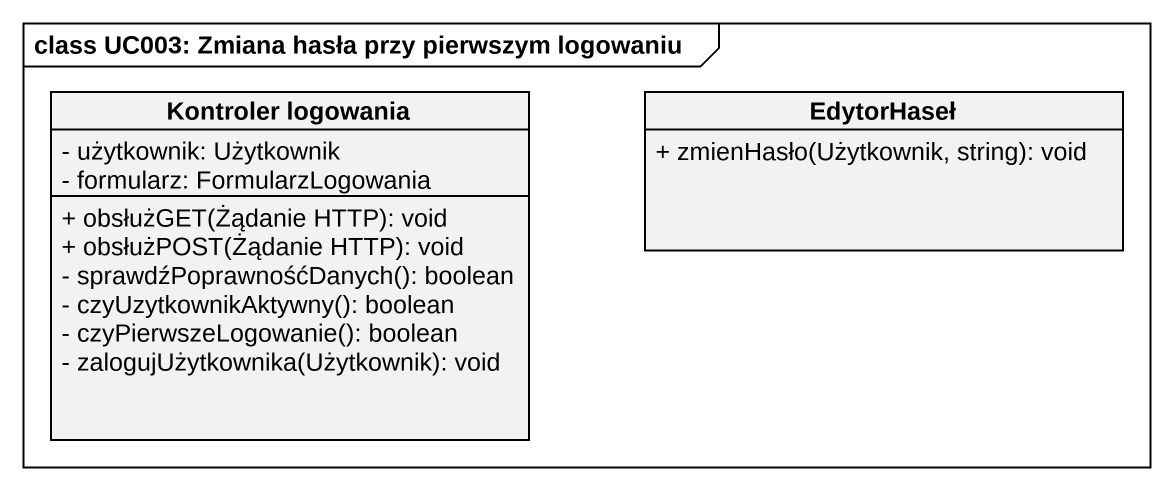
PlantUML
@startuml
mainframe class UC003: Zmiana hasła przy pierwszym logowaniu
hide circle
hide empty members
skinparam classAttributeIconSize 0
class "Kontroler logowania" as Kontroler_logowania {
  - użytkownik: Użytkownik
  - formularz: FormularzLogowania
  + obsłużGET(Żądanie HTTP): void
  + obsłużPOST(Żądanie HTTP): void
  - sprawdźPoprawnośćDanych(): boolean
  - czyUzytkownikAktywny(): boolean
  - czyPierwszeLogowanie(): boolean
  - zalogujUżytkownika(Użytkownik): void
}
class EdytorHaseł {
  + zmienHasło(Użytkownik, string): void
}
@enduml
